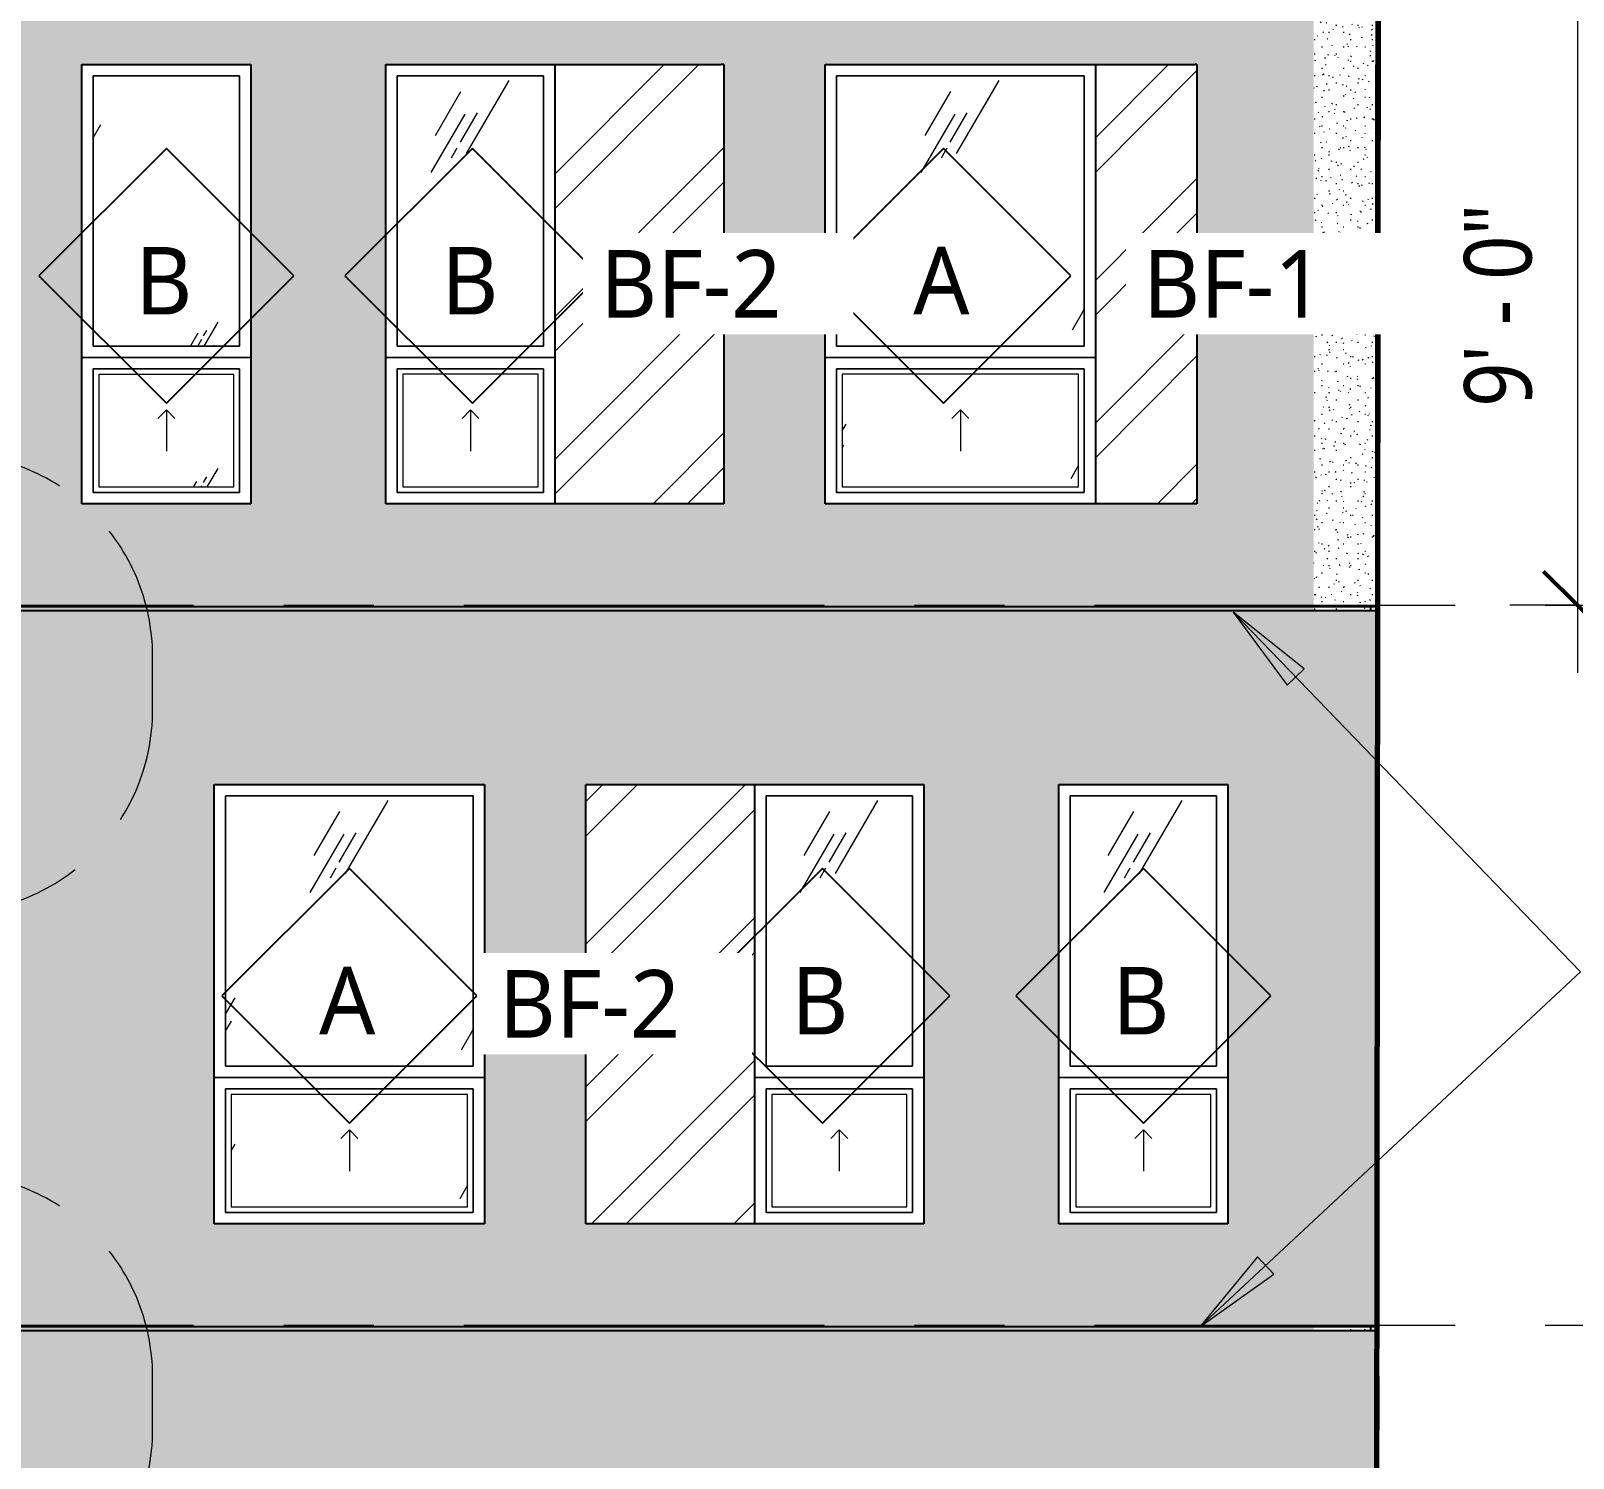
# Model space of a CAD drawing. Header units: inches. Extents: x 6 to 15224, y -733 to 6300.
# Drawn here: x 7167.6 to 7441.5, y 5709 to 5962.5 of the extents above; entities that cross this region are included whole.
import ezdxf

# ---------------------------------------------------------------- set-up
doc = ezdxf.new("R2010")
doc.units = ezdxf.units.IN
doc.header["$MEASUREMENT"] = 0
doc.linetypes.add('Center 1_2_', pattern=[112, 64, -16, 16, -16])
doc.linetypes.add('Hidden 3_16_', pattern=[36, 24, -12])
for name, color, linetype, lineweight in [('A-ANNO-DIMS', 211, 'Continuous', 13), ('A-ANNO-DIMS-128', 211, 'Continuous', 13), ('A-DETL', 90, 'Continuous', 13), ('A-FLOR-LEVL', 51, 'Continuous', 13), ('A-GENM', 13, 'Continuous', 18), ('A-GLAZ', 151, 'Continuous', 25), ('A-GLAZ-IDEN', 152, 'Continuous', 25), ('A-GLAZ-SILL', 1, 'Continuous', 18), ('A-WALL', 113, 'Continuous', 25), ('A-WALL-PATT', 111, 'Continuous', 25), ('G-ANNO-TEXT', 231, 'Continuous', 13), ('M-EQPM', 50, 'Continuous', 18), ('M-EQPM-HDLN', 50, 'Hidden 3_16_', 13)]:
    doc.layers.add(name, color=color, linetype=linetype, lineweight=lineweight)
doc.styles.add('Open Sans_5', font='OpenSans-Regular.ttf', dxfattribs={"height": 12})
doc.styles.add('Open Sans_8', font='OpenSans-Regular.ttf', dxfattribs={"width": 0.88, "height": 12})
doc.dimstyles.new('Linear_-_3_32__CL_1', dxfattribs={"dimscale": 12, "dimtxt": 12.89496, "dimasz": 1, "dimexe": 1, "dimexo": 0.666667, "dimgap": 0.333333, "dimtad": 1, "dimdec": 8, "dimrnd": 0.003906, "dimzin": 3, "dimdsep": 46, "dimlunit": 4, "dimtxsty": 'Open Sans_8', "dimblk1": 'OBLIQUE', "dimblk2": 'OBLIQUE', "dimsah": 1, "dimcen": 0.09, "dimdle": 1, "dimadec": 3, "dimazin": 2, "dimtfac": 1, "dimtdec": 4, "dimtix": 1, "dimtmove": 0, "dimatfit": 3, "dimfxl": 1, "dimtvp": 1, "dimtfill": 1, "dimfrac": 2, "dimtolj": 1, "dimtzin": 0, "dimarcsym": 2})
pattern_1 = [(0, (7465.8091, 0), (5.12, 1.28), [0.16896, -3.671, 0.16896, -3.671, -20.48]), (0, (7465.8091, 0), (5.12, 1.28), [-7.68, 0.16896, -7.511, 0.16896, -3.671, -8.96]), (0, (7465.8091, 0), (5.12, 1.28), [-19.2, 0.16896, -2.391, 0.16896, -6.231]), (120, (7467.7291, 0.64), (-3.66851252, 3.79405007), [0.16896, -3.671, 0.16896, -3.671, -20.48]), (120, (7467.7291, 0.64), (-3.66851252, 3.79405007), [-7.68, 0.16896, -7.511, 0.16896, -3.671, -8.96]), (120, (7467.7291, 0.64), (-3.66851252, 3.79405007), [-19.2, 0.16896, -2.391, 0.16896, -6.231]), (240, (7468.3691, 3.2), (-1.45148748, -5.07405007), [0.16896, -3.671, 0.16896, -3.671, -20.48]), (240, (7468.3691, 3.2), (-1.45148748, -5.07405007), [-7.68, 0.16896, -7.511, 0.16896, -3.671, -8.96]), (240, (7468.3691, 3.2), (-1.45148748, -5.07405007), [-19.2, 0.16896, -2.391, 0.16896, -6.231])]

# ---------------------------------------------------------------- blocks, each defined once
blk = doc.blocks.new('1-2 WD Adaptive-Recess-TS - 2_-6_x6_-6_ - 2_-6_ Recess L-12471049-NORTH ELEVATION')
at = {"layer": 'A-GLAZ', "lineweight": 13}
h = blk.add_hatch(dxfattribs=at)
h.set_pattern_fill('FP_146', color=256, style=0, pattern_type=2)
h.set_pattern_definition([(45, (1547.721, 0), (-12.671354, 12.671354), []), (45, (1547.721, 19.2), (-12.671354, 12.671354), [])])
h.paths.add_polyline_path([(1488.37, 5878.5), (1488.4, 5878.5), (1488.37, 5895.34)])
at = {"layer": 'A-GLAZ'}
for p, q in [((1488.4, 5956.5), (1488.37, 5956.5)), ((1488.4, 5878.5), (1488.4, 5956.5)), ((1488.4, 5878.5), (1488.37, 5878.5))]:
    blk.add_line(p, q, dxfattribs=at)
blk = doc.blocks.new('1-2 WD Adaptive-Recess-TS - 2_-6_x6_-6_ - 2_-6_ Recess R-12470995-NORTH ELEVATION')
at = {"layer": 'A-GLAZ', "lineweight": 13}
h = blk.add_hatch(dxfattribs=at)
h.set_pattern_fill('FP_147', color=256, style=0, pattern_type=2)
h.set_pattern_definition([(86.194, (1463.934, 0), (-0.8427856, 12.6708881), []), (86.194, (1463.934, 19.2), (-0.8427856, 12.6708881), [])])
h.paths.add_polyline_path([(1488.37, 5750.62), (1488.4, 5750.62), (1488.37, 5755.39)])
at = {"layer": 'A-GLAZ'}
blk.add_line((1488.4, 5828.62), (1488.4, 5750.62), dxfattribs=at)
blk = doc.blocks.new('1-2 WD Adaptive-Recess-TS - 4_-0_x6_-6_ - 1_-6_ Recess R-12470878-NORTH ELEVATION')
at = {"layer": 'A-GLAZ', "lineweight": 13}
h = blk.add_hatch(dxfattribs=at)
h.set_pattern_fill('FP_154', color=256, style=0, pattern_type=2)
h.set_pattern_definition([(59.808, (1422.058, 5944.306), (144.0017, 239.99866), [9, -754.581]), (59.808, (1421.324, 5937.693), (144.0017, 239.99866), [12, -751.581]), (59.808, (1426.509, 5943.123), (144.0017, 239.99866), [6, -757.581]), (59.808, (1424.92, 5940.344), (144.0017, 239.99866), [2, -761.581]), (59.808, (1427.615, 5941.098), (144.0017, 239.99866), [15, -748.581]), (59.808, (1453.033, 5910.904), (144.0017, 239.99866), [5.063, -758.519]), (59.808, (1452.592, 5913.168), (144.0017, 239.99866), [6.75, -756.831]), (59.808, (1451.382, 5913.025), (144.0017, 239.99866), [3.375, -760.206]), (59.808, (1453.414, 5916.529), (144.0017, 239.99866), [1.125, -762.456]), (59.808, (1448.2, 5909.797), (144.0017, 239.99866), [8.437, -755.144])])
h.paths.add_polyline_path([(1419.29, 5906.5), (1436.56, 5906.5), (1436.56, 5954.5), (1392.56, 5954.5), (1392.56, 5906.5)])
h = blk.add_hatch(dxfattribs=at)
h.set_pattern_fill('FP_152', color=256, style=0, pattern_type=2)
h.set_pattern_definition([(45.176, (1575.509, 0), (-12.593947, 12.671336), []), (45.176, (1575.509, 19.2), (-12.593947, 12.671336), [])])
h.paths.add_polyline_path([(1456.54, 5878.5), (1456.56, 5878.5), (1456.56, 5956.5), (1438.56, 5956.5), (1438.56, 5878.5)])
at = {"layer": 'A-GLAZ-SILL', "lineweight": 13}
h = blk.add_hatch(dxfattribs=at)
h.set_pattern_fill('FP_153', color=256, style=0, pattern_type=2)
h.set_pattern_definition([(59.808, (1422.058, 5918.306), (144.0017, 239.99866), [9, -754.581]), (59.808, (1421.324, 5911.693), (144.0017, 239.99866), [12, -751.581]), (59.808, (1426.509, 5917.123), (144.0017, 239.99866), [6, -757.581]), (59.808, (1424.92, 5914.344), (144.0017, 239.99866), [2, -761.581]), (59.808, (1427.615, 5915.098), (144.0017, 239.99866), [15, -748.581]), (59.808, (1453.033, 5884.904), (144.0017, 239.99866), [5.062, -758.519]), (59.808, (1452.592, 5887.168), (144.0017, 239.99866), [6.75, -756.831]), (59.808, (1451.382, 5887.025), (144.0017, 239.99866), [3.375, -760.206]), (59.808, (1453.414, 5890.529), (144.0017, 239.99866), [1.125, -762.456]), (59.808, (1448.2, 5883.797), (144.0017, 239.99866), [8.438, -755.144])])
h.paths.add_polyline_path([(1413.56, 5881.5), (1435.56, 5881.5), (1435.56, 5901.5), (1393.56, 5901.5), (1393.56, 5881.5)])
at = {"layer": 'A-GLAZ', "lineweight": 13}
for p, q in [((1390.56, 5956.5), (1456.28, 5956.5)), ((1390.56, 5878.5), (1390.56, 5956.5)), ((1436.56, 5954.5), (1392.56, 5954.5)), ((1392.56, 5954.5), (1392.56, 5906.5)), ((1436.56, 5906.5), (1436.56, 5954.5)), ((1392.56, 5906.5), (1436.56, 5906.5)), ((1390.56, 5904.5), (1438.56, 5904.5)), ((1438.56, 5904.5), (1390.56, 5904.5)), ((1436.56, 5902.5), (1392.56, 5902.5)), ((1392.56, 5902.5), (1392.56, 5880.5)), ((1436.56, 5880.5), (1436.56, 5902.5)), ((1392.56, 5880.5), (1436.56, 5880.5)), ((1456.28, 5878.5), (1390.56, 5878.5))]:
    blk.add_line(p, q, dxfattribs=at)
at = {"layer": 'A-GLAZ'}
for p, q in [((1438.56, 5956.5), (1438.56, 5878.5)), ((1456.56, 5956.5), (1456.28, 5956.5)), ((1456.56, 5956.5), (1456.56, 5878.5)), ((1456.56, 5878.5), (1456.28, 5878.5))]:
    blk.add_line(p, q, dxfattribs=at)
at = {"layer": 'A-GLAZ', "linetype": 'Hidden 3_16_', "lineweight": 13}
for q in [(1413.06, 5893.67), (1416.06, 5893.67), (1414.56, 5887.83)]:
    blk.add_line((1414.56, 5895.17), q, dxfattribs=at)
at = {"layer": 'A-GLAZ-SILL'}
for p, q in [((1392.56, 5954.5), (1436.56, 5954.5)), ((1392.56, 5906.5), (1392.56, 5954.5)), ((1436.56, 5954.5), (1392.56, 5954.5)), ((1392.56, 5954.5), (1392.56, 5906.5)), ((1436.56, 5954.5), (1436.56, 5906.5)), ((1436.56, 5906.5), (1436.56, 5954.5)), ((1436.56, 5906.5), (1392.56, 5906.5)), ((1392.56, 5906.5), (1436.56, 5906.5)), ((1392.56, 5902.5), (1436.56, 5902.5)), ((1392.56, 5880.5), (1392.56, 5902.5)), ((1436.56, 5902.5), (1392.56, 5902.5)), ((1392.56, 5902.5), (1392.56, 5880.5)), ((1436.56, 5902.5), (1436.56, 5880.5)), ((1436.56, 5880.5), (1436.56, 5902.5)), ((1435.56, 5901.5), (1393.56, 5901.5)), ((1393.56, 5901.5), (1393.56, 5881.5)), ((1435.56, 5881.5), (1435.56, 5901.5)), ((1436.56, 5880.5), (1392.56, 5880.5)), ((1392.56, 5880.5), (1436.56, 5880.5)), ((1393.56, 5881.5), (1435.56, 5881.5))]:
    blk.add_line(p, q, dxfattribs=at)
blk = doc.blocks.new('1-2 WD Adaptive - 2_-6_x6_-6_-V85-NORTH ELEVATION')
at = {"layer": 'A-GLAZ', "lineweight": 13}
h = blk.add_hatch(dxfattribs=at)
h.set_pattern_fill('FP_161', color=256, style=0, pattern_type=2)
h.set_pattern_definition([(59.808, (1454.558, 5816.431), (144.0017, 239.99866), [9, -754.581]), (59.808, (1453.824, 5809.818), (144.0017, 239.99866), [12, -751.581]), (59.808, (1459.009, 5815.248), (144.0017, 239.99866), [6, -757.581]), (59.808, (1457.42, 5812.469), (144.0017, 239.99866), [2, -761.581]), (59.808, (1460.115, 5813.223), (144.0017, 239.99866), [15, -748.581]), (59.808, (1485.533, 5783.029), (144.0017, 239.99866), [5.063, -758.519]), (59.808, (1485.092, 5785.293), (144.0017, 239.99866), [6.75, -756.831]), (59.808, (1483.882, 5785.15), (144.0017, 239.99866), [3.375, -760.206]), (59.808, (1485.914, 5788.654), (144.0017, 239.99866), [1.125, -762.456]), (59.808, (1480.7, 5781.922), (144.0017, 239.99866), [8.437, -755.144])])
h.paths.add_polyline_path([(1460.06, 5778.62), (1460.06, 5826.62), (1434.06, 5826.62), (1434.06, 5778.62), (1438.66, 5778.62)])
at = {"layer": 'A-GLAZ-SILL', "lineweight": 13}
h = blk.add_hatch(dxfattribs=at)
h.set_pattern_fill('FP_160', color=256, style=0, pattern_type=2)
h.set_pattern_definition([(59.808, (1454.558, 5790.431), (144.0017, 239.99866), [9, -754.581]), (59.808, (1453.824, 5783.818), (144.0017, 239.99866), [12, -751.581]), (59.808, (1459.009, 5789.248), (144.0017, 239.99866), [6, -757.581]), (59.808, (1457.42, 5786.469), (144.0017, 239.99866), [2, -761.581]), (59.808, (1460.115, 5787.223), (144.0017, 239.99866), [15, -748.581]), (59.808, (1485.533, 5757.029), (144.0017, 239.99866), [5.063, -758.519]), (59.808, (1485.092, 5759.293), (144.0017, 239.99866), [6.75, -756.831]), (59.808, (1483.882, 5759.15), (144.0017, 239.99866), [3.375, -760.206]), (59.808, (1485.914, 5762.654), (144.0017, 239.99866), [1.125, -762.456]), (59.808, (1480.7, 5755.922), (144.0017, 239.99866), [8.438, -755.144])])
h.paths.add_polyline_path([(1455.06, 5753.62), (1459.06, 5753.62), (1459.06, 5773.62), (1435.06, 5773.62), (1435.06, 5753.62)])
at = {"layer": 'A-GLAZ', "lineweight": 13}
for p, q in [((1432.06, 5828.62), (1462.06, 5828.62)), ((1432.06, 5750.62), (1432.06, 5828.62)), ((1462.06, 5828.62), (1462.06, 5750.62)), ((1460.06, 5826.62), (1434.06, 5826.62)), ((1434.06, 5826.62), (1434.06, 5778.62)), ((1460.06, 5778.62), (1460.06, 5826.62)), ((1432.06, 5776.62), (1462.06, 5776.62)), ((1462.06, 5776.62), (1432.06, 5776.62)), ((1434.06, 5778.62), (1460.06, 5778.62)), ((1460.06, 5774.62), (1434.06, 5774.62)), ((1434.06, 5774.62), (1434.06, 5752.62)), ((1460.06, 5752.62), (1460.06, 5774.62)), ((1434.06, 5752.62), (1460.06, 5752.62)), ((1462.06, 5750.62), (1432.06, 5750.62))]:
    blk.add_line(p, q, dxfattribs=at)
at = {"layer": 'A-GLAZ', "linetype": 'Hidden 3_16_', "lineweight": 13}
for q in [(1445.56, 5765.79), (1448.56, 5765.79), (1447.06, 5759.96)]:
    blk.add_line((1447.06, 5767.29), q, dxfattribs=at)
at = {"layer": 'A-GLAZ-SILL'}
for p, q in [((1434.06, 5826.62), (1460.06, 5826.62)), ((1434.06, 5778.62), (1434.06, 5826.62)), ((1460.06, 5826.62), (1434.06, 5826.62)), ((1434.06, 5826.62), (1434.06, 5778.62)), ((1460.06, 5826.62), (1460.06, 5778.62)), ((1460.06, 5778.62), (1460.06, 5826.62)), ((1460.06, 5778.62), (1434.06, 5778.62)), ((1434.06, 5778.62), (1460.06, 5778.62)), ((1434.06, 5774.62), (1460.06, 5774.62)), ((1434.06, 5752.62), (1434.06, 5774.62)), ((1460.06, 5774.62), (1434.06, 5774.62)), ((1434.06, 5774.62), (1434.06, 5752.62)), ((1459.06, 5773.62), (1435.06, 5773.62)), ((1435.06, 5773.62), (1435.06, 5753.62)), ((1459.06, 5753.62), (1459.06, 5773.62)), ((1460.06, 5774.62), (1460.06, 5752.62)), ((1460.06, 5752.62), (1460.06, 5774.62)), ((1460.06, 5752.62), (1434.06, 5752.62)), ((1434.06, 5752.62), (1460.06, 5752.62)), ((1435.06, 5753.62), (1459.06, 5753.62))]:
    blk.add_line(p, q, dxfattribs=at)
blk = doc.blocks.new('1-2 WD Adaptive-Recess-TS - 2_-6_x6_-6_ - 2_-6_ Recess R-V86-NORTH ELEVATION')
at = {"layer": 'A-GLAZ', "lineweight": 13}
h = blk.add_hatch(dxfattribs=at)
h.set_pattern_fill('FP_164', color=256, style=0, pattern_type=2)
h.set_pattern_definition([(59.808, (1335.058, 5944.306), (144.0017, 239.99866), [9, -754.581]), (59.808, (1334.324, 5937.693), (144.0017, 239.99866), [12, -751.581]), (59.808, (1339.509, 5943.123), (144.0017, 239.99866), [6, -757.581]), (59.808, (1337.92, 5940.344), (144.0017, 239.99866), [2, -761.581]), (59.808, (1340.615, 5941.098), (144.0017, 239.99866), [15, -748.581]), (59.808, (1366.033, 5910.904), (144.0017, 239.99866), [5.063, -758.519]), (59.808, (1365.592, 5913.168), (144.0017, 239.99866), [6.75, -756.831]), (59.808, (1364.382, 5913.025), (144.0017, 239.99866), [3.375, -760.206]), (59.808, (1366.414, 5916.529), (144.0017, 239.99866), [1.125, -762.456]), (59.808, (1361.2, 5909.797), (144.0017, 239.99866), [8.437, -755.144])])
h.paths.add_polyline_path([(1314.56, 5906.5), (1340.56, 5906.5), (1340.56, 5954.5), (1314.56, 5954.5), (1314.56, 5932.5)])
h = blk.add_hatch(dxfattribs=at)
h.set_pattern_fill('FP_162', color=256, style=0, pattern_type=2)
h.set_pattern_definition([(45.064, (1564.422, 0), (-12.64331, 12.67116), []), (45.064, (1564.422, 19.2), (-12.64331, 12.67116), [])])
h.paths.add_polyline_path([(1344.79, 5878.5), (1372.56, 5878.5), (1372.56, 5956.5), (1342.56, 5956.5), (1342.56, 5878.5)])
at = {"layer": 'A-GLAZ-SILL', "lineweight": 13}
h = blk.add_hatch(dxfattribs=at)
h.set_pattern_fill('FP_163', color=256, style=0, pattern_type=2)
h.set_pattern_definition([(59.808, (1335.058, 5918.306), (144.0017, 239.99866), [9, -754.581]), (59.808, (1334.324, 5911.693), (144.0017, 239.99866), [12, -751.581]), (59.808, (1339.509, 5917.123), (144.0017, 239.99866), [6, -757.581]), (59.808, (1337.92, 5914.344), (144.0017, 239.99866), [2, -761.581]), (59.808, (1340.615, 5915.098), (144.0017, 239.99866), [15, -748.581]), (59.808, (1366.033, 5884.904), (144.0017, 239.99866), [5.062, -758.519]), (59.808, (1365.592, 5887.168), (144.0017, 239.99866), [6.75, -756.831]), (59.808, (1364.382, 5887.025), (144.0017, 239.99866), [3.375, -760.206]), (59.808, (1366.414, 5890.529), (144.0017, 239.99866), [1.125, -762.456]), (59.808, (1361.2, 5883.797), (144.0017, 239.99866), [8.438, -755.144])])
h.paths.add_polyline_path([(1315.56, 5881.5), (1339.56, 5881.5), (1339.56, 5901.5), (1315.56, 5901.5), (1315.56, 5888.43)])
at = {"layer": 'A-GLAZ', "lineweight": 13}
for p, q in [((1312.56, 5956.5), (1372.09, 5956.5)), ((1312.56, 5878.5), (1312.56, 5956.5)), ((1340.56, 5954.5), (1314.56, 5954.5)), ((1314.56, 5954.5), (1314.56, 5906.5)), ((1340.56, 5906.5), (1340.56, 5954.5)), ((1314.56, 5906.5), (1340.56, 5906.5)), ((1312.56, 5904.5), (1342.56, 5904.5)), ((1342.56, 5904.5), (1312.56, 5904.5)), ((1340.56, 5902.5), (1314.56, 5902.5)), ((1314.56, 5902.5), (1314.56, 5880.5)), ((1340.56, 5880.5), (1340.56, 5902.5)), ((1314.56, 5880.5), (1340.56, 5880.5)), ((1372.09, 5878.5), (1312.56, 5878.5))]:
    blk.add_line(p, q, dxfattribs=at)
at = {"layer": 'A-GLAZ'}
for p, q in [((1342.56, 5956.5), (1342.56, 5878.5)), ((1372.56, 5956.5), (1372.09, 5956.5)), ((1372.56, 5956.5), (1372.56, 5878.5)), ((1372.56, 5878.5), (1372.09, 5878.5))]:
    blk.add_line(p, q, dxfattribs=at)
at = {"layer": 'A-GLAZ', "linetype": 'Hidden 3_16_', "lineweight": 13}
for q in [(1326.06, 5893.67), (1329.06, 5893.67), (1327.56, 5887.83)]:
    blk.add_line((1327.56, 5895.17), q, dxfattribs=at)
at = {"layer": 'A-GLAZ-SILL'}
for p, q in [((1314.56, 5954.5), (1340.56, 5954.5)), ((1314.56, 5906.5), (1314.56, 5954.5)), ((1340.56, 5954.5), (1314.56, 5954.5)), ((1314.56, 5954.5), (1314.56, 5906.5)), ((1340.56, 5954.5), (1340.56, 5906.5)), ((1340.56, 5906.5), (1340.56, 5954.5)), ((1340.56, 5906.5), (1314.56, 5906.5)), ((1314.56, 5906.5), (1340.56, 5906.5)), ((1314.56, 5902.5), (1340.56, 5902.5)), ((1314.56, 5880.5), (1314.56, 5902.5)), ((1340.56, 5902.5), (1314.56, 5902.5)), ((1314.56, 5902.5), (1314.56, 5880.5)), ((1340.56, 5902.5), (1340.56, 5880.5)), ((1340.56, 5880.5), (1340.56, 5902.5)), ((1339.56, 5901.5), (1315.56, 5901.5)), ((1315.56, 5901.5), (1315.56, 5881.5)), ((1339.56, 5881.5), (1339.56, 5901.5)), ((1340.56, 5880.5), (1314.56, 5880.5)), ((1314.56, 5880.5), (1340.56, 5880.5)), ((1315.56, 5881.5), (1339.56, 5881.5))]:
    blk.add_line(p, q, dxfattribs=at)
blk = doc.blocks.new('1-2 WD Adaptive-Recess-TS - 2_-6_x6_-6_ - 2_-6_ Recess L-V89-NORTH ELEVATION')
at = {"layer": 'A-GLAZ', "lineweight": 13}
h = blk.add_hatch(dxfattribs=at)
h.set_pattern_fill('FP_176', color=256, style=0, pattern_type=2)
h.set_pattern_definition([(45.064, (1529.362, 0), (-12.699375, 12.61497), []), (45.064, (1529.362, 19.2), (-12.699375, 12.61497), [])])
h.paths.add_polyline_path([(1348.06, 5750.62), (1378.06, 5750.62), (1378.06, 5828.62), (1348.06, 5828.62), (1348.06, 5755.39)])
h = blk.add_hatch(dxfattribs=at)
h.set_pattern_fill('FP_179', color=256, style=0, pattern_type=2)
h.set_pattern_definition([(59.808, (1400.558, 5816.431), (144.0017, 239.99866), [9, -754.581]), (59.808, (1399.824, 5809.818), (144.0017, 239.99866), [12, -751.581]), (59.808, (1405.009, 5815.248), (144.0017, 239.99866), [6, -757.581]), (59.808, (1403.42, 5812.469), (144.0017, 239.99866), [2, -761.581]), (59.808, (1406.115, 5813.223), (144.0017, 239.99866), [15, -748.581]), (59.808, (1431.533, 5783.029), (144.0017, 239.99866), [5.063, -758.519]), (59.808, (1431.092, 5785.293), (144.0017, 239.99866), [6.75, -756.831]), (59.808, (1429.882, 5785.15), (144.0017, 239.99866), [3.375, -760.206]), (59.808, (1431.914, 5788.654), (144.0017, 239.99866), [1.125, -762.456]), (59.808, (1426.7, 5781.922), (144.0017, 239.99866), [8.437, -755.144])])
h.paths.add_polyline_path([(1406.06, 5778.62), (1406.06, 5826.62), (1380.06, 5826.62), (1380.06, 5778.62)])
at = {"layer": 'A-GLAZ-SILL', "lineweight": 13}
h = blk.add_hatch(dxfattribs=at)
h.set_pattern_fill('FP_178', color=256, style=0, pattern_type=2)
h.set_pattern_definition([(59.808, (1400.558, 5790.431), (144.0017, 239.99866), [9, -754.581]), (59.808, (1399.824, 5783.818), (144.0017, 239.99866), [12, -751.581]), (59.808, (1405.009, 5789.248), (144.0017, 239.99866), [6, -757.581]), (59.808, (1403.42, 5786.469), (144.0017, 239.99866), [2, -761.581]), (59.808, (1406.115, 5787.223), (144.0017, 239.99866), [15, -748.581]), (59.808, (1431.533, 5757.029), (144.0017, 239.99866), [5.062, -758.519]), (59.808, (1431.092, 5759.293), (144.0017, 239.99866), [6.75, -756.831]), (59.808, (1429.882, 5759.15), (144.0017, 239.99866), [3.375, -760.206]), (59.808, (1431.914, 5762.654), (144.0017, 239.99866), [1.125, -762.456]), (59.808, (1426.7, 5755.922), (144.0017, 239.99866), [8.438, -755.144])])
h.paths.add_polyline_path([(1382.04, 5753.62), (1405.06, 5753.62), (1405.06, 5773.62), (1381.06, 5773.62), (1381.06, 5753.62)])
at = {"layer": 'A-GLAZ'}
for p, q in [((1348.06, 5750.62), (1348.06, 5828.62)), ((1348.53, 5828.62), (1348.06, 5828.62)), ((1378.06, 5750.62), (1378.06, 5828.62)), ((1348.53, 5750.62), (1348.06, 5750.62))]:
    blk.add_line(p, q, dxfattribs=at)
at = {"layer": 'A-GLAZ', "lineweight": 13}
for p, q in [((1348.53, 5828.62), (1408.06, 5828.62)), ((1408.06, 5828.62), (1408.06, 5750.62)), ((1406.06, 5826.62), (1380.06, 5826.62)), ((1380.06, 5826.62), (1380.06, 5778.62)), ((1406.06, 5778.62), (1406.06, 5826.62)), ((1378.06, 5776.62), (1408.06, 5776.62)), ((1408.06, 5776.62), (1378.06, 5776.62)), ((1380.06, 5778.62), (1406.06, 5778.62)), ((1406.06, 5774.62), (1380.06, 5774.62)), ((1380.06, 5774.62), (1380.06, 5752.62)), ((1406.06, 5752.62), (1406.06, 5774.62)), ((1380.06, 5752.62), (1406.06, 5752.62)), ((1408.06, 5750.62), (1348.53, 5750.62))]:
    blk.add_line(p, q, dxfattribs=at)
at = {"layer": 'A-GLAZ', "linetype": 'Hidden 3_16_', "lineweight": 13}
for q in [(1391.56, 5765.79), (1394.56, 5765.79), (1393.06, 5759.96)]:
    blk.add_line((1393.06, 5767.29), q, dxfattribs=at)
at = {"layer": 'A-GLAZ-SILL'}
for p, q in [((1380.06, 5826.62), (1406.06, 5826.62)), ((1380.06, 5778.62), (1380.06, 5826.62)), ((1406.06, 5826.62), (1380.06, 5826.62)), ((1380.06, 5826.62), (1380.06, 5778.62)), ((1406.06, 5826.62), (1406.06, 5778.62)), ((1406.06, 5778.62), (1406.06, 5826.62)), ((1406.06, 5778.62), (1380.06, 5778.62)), ((1380.06, 5778.62), (1406.06, 5778.62)), ((1380.06, 5774.62), (1406.06, 5774.62)), ((1380.06, 5752.62), (1380.06, 5774.62)), ((1406.06, 5774.62), (1380.06, 5774.62)), ((1380.06, 5774.62), (1380.06, 5752.62)), ((1405.06, 5773.62), (1381.06, 5773.62)), ((1381.06, 5773.62), (1381.06, 5753.62)), ((1405.06, 5753.62), (1405.06, 5773.62)), ((1406.06, 5774.62), (1406.06, 5752.62)), ((1406.06, 5752.62), (1406.06, 5774.62)), ((1406.06, 5752.62), (1380.06, 5752.62)), ((1380.06, 5752.62), (1406.06, 5752.62)), ((1381.06, 5753.62), (1405.06, 5753.62))]:
    blk.add_line(p, q, dxfattribs=at)
blk = doc.blocks.new('1-2 WD Adaptive - 4-0_x6_-6_-12420700-NORTH ELEVATION')
at = {"layer": 'A-GLAZ', "lineweight": 13}
h = blk.add_hatch(dxfattribs=at)
h.set_pattern_fill('FP_187', color=256, style=0, pattern_type=2)
h.set_pattern_definition([(59.808, (1313.558, 5816.431), (144.0017, 239.99866), [9, -754.581]), (59.808, (1312.824, 5809.818), (144.0017, 239.99866), [12, -751.581]), (59.808, (1318.009, 5815.248), (144.0017, 239.99866), [6, -757.581]), (59.808, (1316.42, 5812.469), (144.0017, 239.99866), [2, -761.581]), (59.808, (1319.115, 5813.223), (144.0017, 239.99866), [15, -748.581]), (59.808, (1344.533, 5783.029), (144.0017, 239.99866), [5.063, -758.519]), (59.808, (1344.092, 5785.293), (144.0017, 239.99866), [6.75, -756.831]), (59.808, (1342.882, 5785.15), (144.0017, 239.99866), [3.375, -760.206]), (59.808, (1344.914, 5788.654), (144.0017, 239.99866), [1.125, -762.456]), (59.808, (1339.7, 5781.922), (144.0017, 239.99866), [8.437, -755.144])])
h.paths.add_polyline_path([(1284.06, 5778.62), (1328.06, 5778.62), (1328.06, 5826.62), (1284.06, 5826.62), (1284.06, 5822.63)])
at = {"layer": 'A-GLAZ-SILL', "lineweight": 13}
h = blk.add_hatch(dxfattribs=at)
h.set_pattern_fill('FP_186', color=256, style=0, pattern_type=2)
h.set_pattern_definition([(59.808, (1313.558, 5790.431), (144.0017, 239.99866), [9, -754.581]), (59.808, (1312.824, 5783.818), (144.0017, 239.99866), [12, -751.581]), (59.808, (1318.009, 5789.248), (144.0017, 239.99866), [6, -757.581]), (59.808, (1316.42, 5786.469), (144.0017, 239.99866), [2, -761.581]), (59.808, (1319.115, 5787.223), (144.0017, 239.99866), [15, -748.581]), (59.808, (1344.533, 5757.029), (144.0017, 239.99866), [5.063, -758.519]), (59.808, (1344.092, 5759.293), (144.0017, 239.99866), [6.75, -756.831]), (59.808, (1342.882, 5759.15), (144.0017, 239.99866), [3.375, -760.206]), (59.808, (1344.914, 5762.654), (144.0017, 239.99866), [1.125, -762.456]), (59.808, (1339.7, 5755.922), (144.0017, 239.99866), [8.438, -755.144])])
h.paths.add_polyline_path([(1285.06, 5753.62), (1327.06, 5753.62), (1327.06, 5773.62), (1285.06, 5773.62), (1285.06, 5755.39)])
at = {"layer": 'A-GLAZ', "lineweight": 13}
for p, q in [((1282.06, 5828.62), (1330.06, 5828.62)), ((1282.06, 5750.62), (1282.06, 5828.62)), ((1330.06, 5828.62), (1330.06, 5750.62)), ((1328.06, 5826.62), (1284.06, 5826.62)), ((1284.06, 5826.62), (1284.06, 5778.62)), ((1328.06, 5778.62), (1328.06, 5826.62)), ((1282.06, 5776.62), (1330.06, 5776.62)), ((1330.06, 5776.62), (1282.06, 5776.62)), ((1284.06, 5778.62), (1328.06, 5778.62)), ((1328.06, 5774.62), (1284.06, 5774.62)), ((1284.06, 5774.62), (1284.06, 5752.62)), ((1328.06, 5752.62), (1328.06, 5774.62)), ((1284.06, 5752.62), (1328.06, 5752.62)), ((1330.06, 5750.62), (1282.06, 5750.62))]:
    blk.add_line(p, q, dxfattribs=at)
at = {"layer": 'A-GLAZ', "linetype": 'Hidden 3_16_', "lineweight": 13}
for q in [(1304.56, 5765.79), (1307.56, 5765.79), (1306.06, 5759.96)]:
    blk.add_line((1306.06, 5767.29), q, dxfattribs=at)
at = {"layer": 'A-GLAZ-SILL'}
for p, q in [((1284.06, 5826.62), (1328.06, 5826.62)), ((1284.06, 5778.62), (1284.06, 5826.62)), ((1328.06, 5826.62), (1284.06, 5826.62)), ((1284.06, 5826.62), (1284.06, 5778.62)), ((1328.06, 5826.62), (1328.06, 5778.62)), ((1328.06, 5778.62), (1328.06, 5826.62)), ((1328.06, 5778.62), (1284.06, 5778.62)), ((1284.06, 5778.62), (1328.06, 5778.62)), ((1284.06, 5774.62), (1328.06, 5774.62)), ((1284.06, 5752.62), (1284.06, 5774.62)), ((1328.06, 5774.62), (1284.06, 5774.62)), ((1284.06, 5774.62), (1284.06, 5752.62)), ((1327.06, 5773.62), (1285.06, 5773.62)), ((1285.06, 5773.62), (1285.06, 5753.62)), ((1327.06, 5753.62), (1327.06, 5773.62)), ((1328.06, 5774.62), (1328.06, 5752.62)), ((1328.06, 5752.62), (1328.06, 5774.62)), ((1328.06, 5752.62), (1284.06, 5752.62)), ((1284.06, 5752.62), (1328.06, 5752.62)), ((1285.06, 5753.62), (1327.06, 5753.62))]:
    blk.add_line(p, q, dxfattribs=at)
blk = doc.blocks.new('ME Louvers w Trim-AM - 24_ x 8_-17810123-NORTH ELEVATION')
at = {"layer": 'A-GENM', "lineweight": 13}
for p, q in [((518.81, 5465.75), (496.31, 5465.75)), ((496.31, 5465.48), (518.81, 5465.48)), ((518.81, 5464.1), (496.31, 5464.1)), ((518.81, 5463.95), (496.31, 5463.95)), ((518.81, 5463.9), (496.31, 5463.9)), ((496.31, 5463.63), (518.81, 5463.63)), ((518.81, 5462.25), (496.31, 5462.25)), ((518.81, 5462.1), (496.31, 5462.1)), ((518.81, 5462.05), (496.31, 5462.05)), ((496.31, 5461.78), (518.81, 5461.78)), ((518.81, 5460.4), (496.31, 5460.4)), ((518.81, 5460.25), (496.31, 5460.25))]:
    blk.add_line(p, q, dxfattribs=at)
at = {"layer": 'M-EQPM'}
for p, q in [((494.81, 5467.75), (494.81, 5458.25)), ((520.31, 5467.75), (494.81, 5467.75)), ((520.31, 5458.25), (520.31, 5467.75)), ((496.31, 5466.25), (518.81, 5466.25)), ((496.31, 5459.75), (496.31, 5466.25)), ((518.81, 5466.25), (518.81, 5459.75)), ((518.81, 5459.75), (496.31, 5459.75)), ((494.81, 5458.25), (520.31, 5458.25))]:
    blk.add_line(p, q, dxfattribs=at)
at = {"layer": 'M-EQPM-HDLN'}
for p, q in [((520.31, 5503.75), (494.81, 5503.75)), ((458.81, 5467.75), (458.81, 5458.25)), ((556.31, 5458.25), (556.31, 5467.75)), ((494.81, 5422.25), (520.31, 5422.25))]:
    blk.add_line(p, q, dxfattribs=at)
for centre, start, end in [((494.81, 5467.75), 90, 180), ((520.31, 5467.75), 0, 90), ((494.81, 5458.25), 180, 270), ((520.31, 5458.25), 270, 360)]:
    blk.add_arc(centre, 36, start, end, dxfattribs=at)
blk = doc.blocks.new('ME Louvers w Trim-AM - 24_ x 8_-17810062-NORTH ELEVATION')
at = {"layer": 'M-EQPM'}
for p, q in [((1488.37, 5723.5), (1488.87, 5723.5)), ((1488.87, 5723.5), (1488.87, 5714)), ((1488.37, 5714), (1488.87, 5714))]:
    blk.add_line(p, q, dxfattribs=at)
blk = doc.blocks.new('TAG Window-AM - Standard-51685-NORTH ELEVATION')
at = {"layer": 'A-GLAZ-IDEN'}
for p, q in [((1541.89, 5558), (1519.26, 5535.38)), ((1564.52, 5535.38), (1541.89, 5558)), ((1519.26, 5535.38), (1541.89, 5512.75)), ((1541.89, 5512.75), (1564.52, 5535.38))]:
    blk.add_line(p, q, dxfattribs=at)
blk = doc.blocks.new('DIMBLOCK43-NORTH ELEVATION')
at = {"layer": 'A-ANNO-DIMS-128'}
for p, q in [((7442.22, 5980.5), (7442.22, 5848.5)), ((7442.22, 5968.5), (7420.3, 5968.5)), ((7442.22, 5968.5), (7454.22, 5968.5)), ((7442.22, 5860.5), (7430.22, 5860.5)), ((7442.22, 5860.5), (7442.71, 5860.5))]:
    blk.add_line(p, q, dxfattribs=at)
at = {"layer": 'A-ANNO-DIMS-128', "lineweight": 50}
for p, q in [((7442.22, 5968.5), (7436.22, 5974.5)), ((7442.22, 5968.5), (7448.22, 5962.5)), ((7442.22, 5860.5), (7436.22, 5866.5)), ((7442.22, 5860.5), (7448.22, 5854.5))]:
    blk.add_line(p, q, dxfattribs=at)
at = {"layer": 'A-ANNO-DIMS-128', "color": 0, "insert": (7422.08, 5895.73), "char_height": 12, "width": 45.0403, "attachment_point": 1, "rotation": 90, "line_spacing_factor": 1.151336, "style": 'Open Sans_8', "bg_fill": 3, "box_fill_scale": 1.25, "bg_fill_color": 256, "bg_fill_true_color": 13158600, "bg_fill_transparency": 0}
blk.add_mtext('9\' - 0"', dxfattribs=at)
blk = doc.blocks.new('_Oblique')
at = {"color": 0, "linetype": 'ByBlock', "lineweight": -2}
blk.add_line((-0.5, -0.5), (0.5, 0.5), dxfattribs=at)

msp = doc.modelspace()

# ---------------------------------------------------------------- hatches: boundary and pattern name
at = {"layer": 'A-WALL-PATT', "lineweight": 13}
h = msp.add_hatch(dxfattribs=at)
h.set_pattern_fill('FP_144', color=256, style=0, pattern_type=2)
h.set_pattern_definition(pattern_1)
h.paths.add_polyline_path([(6595.8988696, 5860.25), (7395.3988696, 5860.25), (7395.3988696, 5968.625), (6595.8988696, 5968.625), (6595.8988696, 5860.34906668)])
h.paths.add_polyline_path([(6690.6488696, 5878.5), (6612.6488696, 5878.5), (6612.6488696, 5956.5), (6720.6488696, 5956.5), (6720.6488696, 5878.5), (6704.12936923, 5878.5)])
h.paths.add_polyline_path([(7374.36682442, 5878.5), (7308.6488696, 5878.5), (7308.6488696, 5956.5), (7374.6488696, 5956.5), (7374.62336923, 5878.5)])
h.paths.add_polyline_path([(6927.62736923, 5878.5), (6924.6488696, 5878.5), (6924.6488696, 5956.5), (6990.6488696, 5956.5), (6990.6488696, 5878.5), (6964.87703589, 5878.5)])
h.paths.add_polyline_path([(6792.93091477, 5878.5), (6792.6488696, 5878.5), (6792.6488696, 5956.5), (6858.6488696, 5956.5), (6858.6488696, 5878.5), (6815.87836923, 5878.5)])
h.paths.add_polyline_path([(7268.2738696, 5878.5), (7230.6488696, 5878.5), (7230.6488696, 5956.5), (7290.6488696, 5956.5), (7290.6488696, 5878.5), (7290.1787943, 5878.5)])
h.paths.add_polyline_path([(7026.6488696, 5878.5), (7026.6488696, 5956.5), (7134.6488696, 5956.5), (7134.6488696, 5878.5), (7039.37636923, 5878.5)])
h.paths.add_polyline_path([(7188.37503589, 5878.5), (7176.6488696, 5878.5), (7176.6488696, 5956.5), (7206.6488696, 5956.5), (7206.6488696, 5878.5)])
h = msp.add_hatch(dxfattribs=at)
h.set_pattern_fill('FP_144', color=256, style=0, pattern_type=2)
h.set_pattern_definition(pattern_1)
h.paths.add_polyline_path([(7402.1488696, 5860.25), (7406.4613696, 5860.25), (7406.4613696, 5968.625), (7395.3988696, 5968.625), (7395.3988696, 5860.25), (7402.06803127, 5860.25)])
h = msp.add_hatch(dxfattribs=at)
h.set_pattern_fill('FP_144', color=256, style=0, pattern_type=2)
h.set_pattern_definition(pattern_1)
h.paths.add_polyline_path([(7393.24820256, 5859.5), (7395.3988696, 5859.5), (7395.3988696, 5860.25), (6595.8988696, 5860.25), (6595.8988696, 5859.5), (7380.1488696, 5859.5)])
h = msp.add_hatch(dxfattribs=at)
h.set_pattern_fill('FP_144', color=256, style=0, pattern_type=2)
h.set_pattern_definition(pattern_1)
h.paths.add_polyline_path([(7300.12403589, 5732.375), (7395.3988696, 5732.375), (7395.3988696, 5859.5), (6595.8988696, 5859.5), (6595.8988696, 5732.375), (7262.87436923, 5732.375)])
h.paths.add_polyline_path([(7374.62336923, 5750.625), (7350.1488696, 5750.625), (7350.1488696, 5828.625), (7380.1488696, 5828.625), (7380.1488696, 5750.625)])
h.paths.add_polyline_path([(6972.1488696, 5750.625), (6906.1488696, 5750.625), (6906.1488696, 5828.625), (6972.1488696, 5828.625), (6972.1488696, 5753.29392349)])
h.paths.add_polyline_path([(7026.1488696, 5750.625), (7026.1488696, 5828.625), (7122.1488696, 5828.625), (7122.1488696, 5750.625), (7039.37636923, 5750.625)])
h.paths.add_polyline_path([(7326.1488696, 5750.625), (7266.1488696, 5750.625), (7266.1488696, 5828.625), (7326.1488696, 5828.625), (7326.1488696, 5755.38706668)])
h.paths.add_polyline_path([(7225.62470256, 5750.625), (7200.1488696, 5750.625), (7200.1488696, 5828.625), (7248.1488696, 5828.625), (7248.1488696, 5750.625)])
h.paths.add_polyline_path([(6815.87836923, 5750.625), (6768.1488696, 5750.625), (6768.1488696, 5828.625), (6816.1488696, 5828.625), (6816.1488696, 5750.625)])
h.paths.add_polyline_path([(6828.1488696, 5750.625), (6828.1488696, 5828.625), (6858.1488696, 5828.625), (6858.1488696, 5750.625), (6853.12803589, 5750.625)])
h.paths.add_polyline_path([(6678.1488696, 5750.625), (6612.1488696, 5750.625), (6612.1488696, 5828.625), (6708.1488696, 5828.625), (6708.1488696, 5750.625), (6704.12936923, 5750.625)])
h.paths.add_polyline_path([(6761.7113696, 5841.875), (6737.7113696, 5841.875), (6737.7113696, 5851.375), (6763.2113696, 5851.375), (6763.2113696, 5841.875), (6762.4613696, 5841.875)])
h.paths.add_polyline_path([(6879.4613696, 5841.875), (6878.7113696, 5841.875), (6878.7113696, 5851.375), (6904.2113696, 5851.375), (6904.2113696, 5841.875), (6880.2113696, 5841.875)])
h.paths.add_polyline_path([(7127.7113696, 5841.875), (7127.7113696, 5851.375), (7153.2113696, 5851.375), (7153.2113696, 5841.875), (7128.12319995, 5841.875)])
h = msp.add_hatch(dxfattribs=at)
h.set_pattern_fill('FP_144', color=256, style=0, pattern_type=2)
h.set_pattern_definition(pattern_1)
h.paths.add_polyline_path([(7402.1488696, 5859.5), (7405.4613696, 5859.5), (7405.4613696, 5860.25), (7395.3988696, 5860.25), (7395.3988696, 5859.5), (7401.8255163, 5859.5)])
h = msp.add_hatch(dxfattribs=at)
h.set_pattern_fill('FP_144', color=256, style=0, pattern_type=2)
h.set_pattern_definition(pattern_1)
h.paths.add_polyline_path([(7402.1488696, 5732.375), (7406.4613696, 5732.375), (7406.4613696, 5859.5), (7395.3988696, 5859.5), (7395.3988696, 5732.375), (7402.06803127, 5732.375)])
h = msp.add_hatch(dxfattribs=at)
h.set_pattern_fill('FP_144', color=256, style=0, pattern_type=2)
h.set_pattern_definition(pattern_1)
h.paths.add_polyline_path([(7393.24820256, 5731.625), (7395.3988696, 5731.625), (7395.3988696, 5732.375), (6595.8988696, 5732.375), (6595.8988696, 5731.625), (7380.1488696, 5731.625)])
h = msp.add_hatch(dxfattribs=at)
h.set_pattern_fill('FP_144', color=256, style=0, pattern_type=2)
h.set_pattern_definition(pattern_1)
h.paths.add_polyline_path([(7395.3988696, 5731.625), (7405.4613696, 5731.625), (7405.4613696, 5732.375), (7395.3988696, 5732.375)])
h = msp.add_hatch(dxfattribs=at)
h.set_pattern_fill('FP_144', color=256, style=0, pattern_type=2)
h.set_pattern_definition(pattern_1)
h.paths.add_polyline_path([(6964.87703589, 5604.5), (7395.3988696, 5604.5), (7395.3988696, 5731.625), (6595.8988696, 5731.625), (6595.8988696, 5604.5), (6927.62736923, 5604.5)])
h.paths.add_polyline_path([(7290.1488696, 5622.75), (7230.1488696, 5622.75), (7230.1488696, 5700.75), (7290.1488696, 5700.75), (7290.1488696, 5626.51504298)])
h.paths.add_polyline_path([(7337.37370256, 5622.75), (7308.1488696, 5622.75), (7308.1488696, 5700.75), (7374.1488696, 5700.75), (7374.1488696, 5622.75), (7354.1488696, 5622.75)])
h.paths.add_polyline_path([(7206.1488696, 5622.75), (7176.1488696, 5622.75), (7176.1488696, 5700.75), (7206.1488696, 5700.75), (7206.1488696, 5685.41240001)])
h.paths.add_polyline_path([(6964.87703589, 5622.75), (6924.1488696, 5622.75), (6924.1488696, 5700.75), (6990.1488696, 5700.75), (6990.1488696, 5622.75), (6989.86682442, 5622.75)])
h.paths.add_polyline_path([(6792.1488696, 5622.75), (6792.1488696, 5700.75), (6858.1488696, 5700.75), (6858.1488696, 5622.75), (6792.43091477, 5622.75)])
h.paths.add_polyline_path([(7026.1488696, 5622.75), (7026.1488696, 5700.75), (7134.1488696, 5700.75), (7134.1488696, 5622.75), (7039.37636923, 5622.75)])
h.paths.add_polyline_path([(6666.87970256, 5622.75), (6612.1488696, 5622.75), (6612.1488696, 5700.75), (6720.1488696, 5700.75), (6720.1488696, 5622.75), (6690.1488696, 5622.75)])
h.paths.add_polyline_path([(6763.2113696, 5714), (6737.7113696, 5714), (6737.7113696, 5723.5), (6763.2113696, 5723.5), (6763.2113696, 5714.39631579)])
h.paths.add_polyline_path([(7127.7113696, 5714), (7127.7113696, 5723.5), (7153.2113696, 5723.5), (7153.2113696, 5714), (7128.4613696, 5714)])
h.paths.add_polyline_path([(6902.7113696, 5714), (6878.7113696, 5714), (6878.7113696, 5723.5), (6904.2113696, 5723.5), (6904.2113696, 5714), (6903.4613696, 5714)])
h = msp.add_hatch(dxfattribs=at)
h.set_pattern_fill('FP_144', color=256, style=0, pattern_type=2)
h.set_pattern_definition(pattern_1)
h.paths.add_polyline_path([(7402.1488696, 5604.5), (7406.4613696, 5604.5), (7406.4613696, 5731.625), (7395.3988696, 5731.625), (7395.3988696, 5604.5)])
at = {"layer": 'G-ANNO-TEXT'}
for points in [[(7381.08160763, 5859.250686), (7390.68127299, 5846.27827241), (7393.71168003, 5849.20487291)], [(7375.1712358, 5732.32088165), (7388.30522312, 5741.69827288), (7385.43064592, 5744.77807208)]]:
    msp.add_hatch(color=7, dxfattribs=at).paths.add_polyline_path(points)

# ---------------------------------------------------------------- linework, layer by layer
at = {"layer": 'A-DETL', "lineweight": 70}
msp.add_line((7406.8988696, 6037), (7406.4613696, 5632.625), dxfattribs=at)
at = {"layer": 'A-FLOR-LEVL', "linetype": 'Center 1_2_'}
for p, q in [((5788.49234292, 5860.5), (8064.94482678, 5860.5)), ((5788.49234292, 5732.625), (8064.94482678, 5732.625))]:
    msp.add_line(p, q, dxfattribs=at)
at = {"layer": 'A-WALL'}
for p, q in [((7406.4613696, 5968.625), (7406.4613696, 5860.25)), ((7176.6488696, 5878.5), (7176.6488696, 5956.5)), ((7176.6488696, 5956.5), (7206.6488696, 5956.5)), ((7206.6488696, 5956.5), (7206.6488696, 5878.5)), ((7230.6488696, 5956.5), (7290.1787943, 5956.5)), ((7230.6488696, 5878.5), (7230.6488696, 5956.5)), ((7308.6488696, 5956.5), (7374.36682442, 5956.5)), ((7308.6488696, 5878.5), (7308.6488696, 5956.5)), ((7206.6488696, 5878.5), (7176.6488696, 5878.5)), ((7290.1787943, 5878.5), (7230.6488696, 5878.5)), ((7374.36682442, 5878.5), (7308.6488696, 5878.5)), ((7406.4613696, 5859.5), (5883.2113696, 5859.5)), ((6586.8363696, 5860.25), (7406.4613696, 5860.25)), ((7405.4613696, 5860.25), (7405.4613696, 5859.5)), ((7406.4613696, 5859.5), (7406.4613696, 5732.375)), ((7200.1488696, 5750.625), (7200.1488696, 5828.625)), ((7200.1488696, 5828.625), (7248.1488696, 5828.625)), ((7248.1488696, 5828.625), (7248.1488696, 5750.625)), ((7266.61894489, 5828.625), (7326.1488696, 5828.625)), ((7326.1488696, 5828.625), (7326.1488696, 5750.625)), ((7350.1488696, 5750.625), (7350.1488696, 5828.625)), ((7350.1488696, 5828.625), (7380.1488696, 5828.625)), ((7380.1488696, 5828.625), (7380.1488696, 5750.625)), ((7248.1488696, 5750.625), (7200.1488696, 5750.625)), ((7326.1488696, 5750.625), (7266.61894489, 5750.625)), ((7380.1488696, 5750.625), (7350.1488696, 5750.625)), ((6586.8363696, 5732.375), (7406.4613696, 5732.375)), ((7405.4613696, 5732.375), (7405.4613696, 5731.625)), ((7406.4613696, 5731.625), (5883.2113696, 5731.625)), ((7406.4613696, 5731.625), (7406.4613696, 5603.75))]:
    msp.add_line(p, q, dxfattribs=at)
at = {"layer": 'G-ANNO-TEXT', "color": 7}
for p, q in [((7381.08160763, 5859.250686), (7390.68127299, 5846.27827241)), ((7393.71168003, 5849.20487291), (7381.08160763, 5859.250686)), ((7390.68127299, 5846.27827241), (7393.71168003, 5849.20487291)), ((7375.1712358, 5732.32088165), (7442.74917265, 5795.3957721)), ((7385.43064592, 5744.77807208), (7375.1712358, 5732.32088165)), ((7388.30522312, 5741.69827288), (7385.43064592, 5744.77807208)), ((7375.1712358, 5732.32088165), (7388.30522312, 5741.69827288))]:
    msp.add_line(p, q, dxfattribs=at)

# ---------------------------------------------------------------- block references
at = {"layer": 'A-GLAZ'}
for name, p in [('1-2 WD Adaptive - 2_-6_x6_-6_-V85-NORTH ELEVATION', (5744.58809281, 127.875)), ('1-2 WD Adaptive-Recess-TS - 2_-6_x6_-6_ - 2_-6_ Recess R-V86-NORTH ELEVATION', (5918.08809281, 0)), ('1-2 WD Adaptive-Recess-TS - 4_-0_x6_-6_ - 1_-6_ Recess R-12470878-NORTH ELEVATION', (5918.08809281, 0)), ('1-2 WD Adaptive-Recess-TS - 2_-6_x6_-6_ - 2_-6_ Recess L-12471049-NORTH ELEVATION', (5918.08809281, 0)), ('1-2 WD Adaptive - 4-0_x6_-6_-12420700-NORTH ELEVATION', (5918.08809281, 0)), ('1-2 WD Adaptive-Recess-TS - 2_-6_x6_-6_ - 2_-6_ Recess L-V89-NORTH ELEVATION', (5918.08809281, 0)), ('1-2 WD Adaptive - 2_-6_x6_-6_-V85-NORTH ELEVATION', (5918.08809281, 0)), ('1-2 WD Adaptive-Recess-TS - 2_-6_x6_-6_ - 2_-6_ Recess R-12470995-NORTH ELEVATION', (5918.08809281, 0))]:
    msp.add_blockref(name, p, dxfattribs=at)
at = {"layer": 'A-GLAZ-IDEN'}
for p in [(5649.75961283, 383.625), (5704.10860779, 383.625), (5787.75961283, 383.625), (5682.25961283, 255.75), (5766.25961283, 255.75), (5823.25961283, 255.75)]:
    msp.add_blockref('TAG Window-AM - Standard-51685-NORTH ELEVATION', p, dxfattribs=at)
at = {"layer": 'M-EQPM'}
for p in [(5918.08809281, 127.875), (5918.08809281, 0)]:
    msp.add_blockref('ME Louvers w Trim-AM - 24_ x 8_-17810062-NORTH ELEVATION', p, dxfattribs=at)
at = {"layer": 'M-EQPM-HDLN'}
for p in [(6632.90059281, 383.625), (6632.90059281, 255.75)]:
    msp.add_blockref('ME Louvers w Trim-AM - 24_ x 8_-17810123-NORTH ELEVATION', p, dxfattribs=at)

# ---------------------------------------------------------------- texts
at = {"layer": 'A-GLAZ-IDEN', "lineweight": 13, "char_height": 12, "attachment_point": 1, "style": 'Open Sans_5'}
for s, insert, width in [('B', (7186.10663293, 5924.13131631), 13.332), ('B', (7240.4556279, 5924.13131631), 13.332), ('A', (7324.28301088, 5924.13131631), 12.928), ('A', (7218.78301088, 5796.25631631), 12.928), ('B', (7302.60663293, 5796.25631631), 13.332), ('B', (7359.60663293, 5796.25631631), 13.332)]:
    msp.add_mtext(s, dxfattribs=dict(at, insert=insert, width=width))

# ---------------------------------------------------------------- next in the draw order: texts
at = {"layer": 'G-ANNO-TEXT', "color": 7, "char_height": 12, "width": 42.016, "attachment_point": 1, "style": 'Open Sans_5', "bg_fill": 3, "box_fill_scale": 1.25, "bg_fill_color": 256, "bg_fill_true_color": 13158600, "bg_fill_transparency": 0}
for s, insert in [('BF-2', (7268.6486161, 5923.57755534)), ('BF-1', (7365.06830866, 5923.57755534)), ('BF-2', (7250.65402952, 5795.70255534))]:
    msp.add_mtext(s, dxfattribs=dict(at, insert=insert))

# ---------------------------------------------------------------- next in the draw order: dimensions: what is measured, and where the dimension line sits
at = {"layer": 'A-ANNO-DIMS'}
dim = msp.add_linear_dim(base=(7442.2243656793, 5860.5), p1=(7412.2975206425, 5968.5), p2=(7450.7096470535, 5860.5), angle=90, dimstyle='Linear_-_3_32__CL_1', override={"dimpost": '<>', "dimfxl": 114.627621}, dxfattribs=at)
dim.commit()
dim.dimension.update_dxf_attribs({"geometry": 'DIMBLOCK43-NORTH ELEVATION', "text_midpoint": (7432.0731396072, 5914.5)})

# ---------------------------------------------------------------- next in the draw order: linework, layer by layer
at = {"layer": 'G-ANNO-TEXT', "color": 7}
msp.add_line((7381.08160763, 5859.250686), (7442.74917265, 5795.3957721), dxfattribs=at)

doc.saveas('drawing.dxf')
